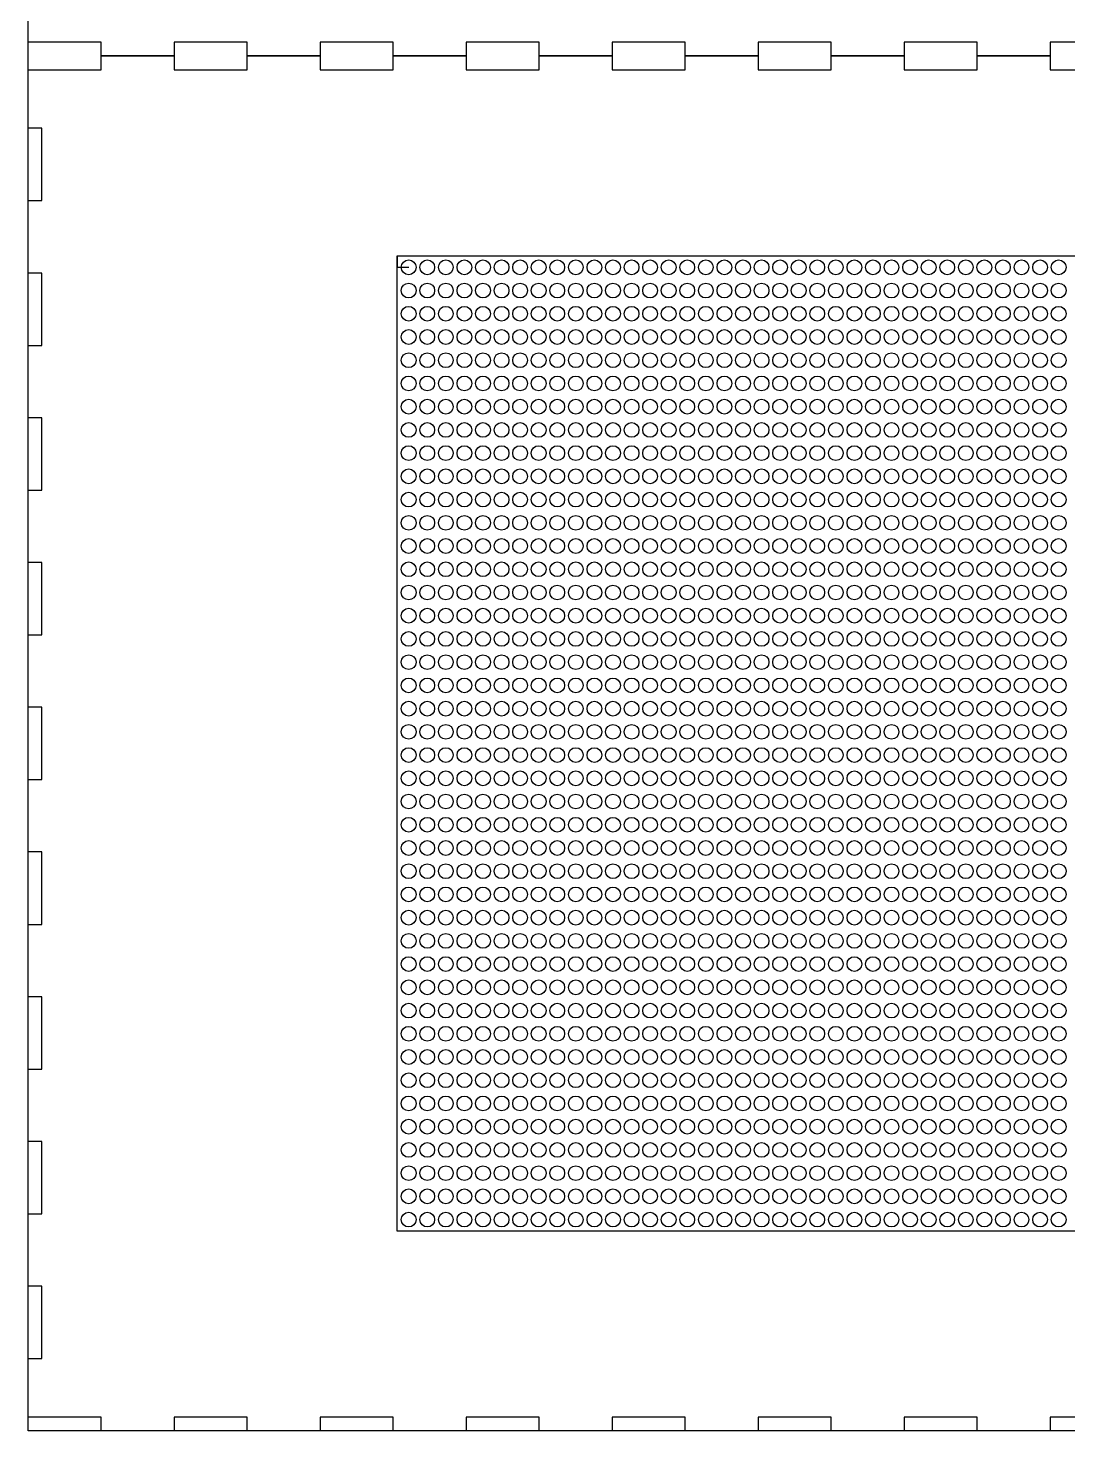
# Model space of a CAD drawing. Extents: x 0 to 1000, y 1 to 601.
# Drawn here: x 0.4 to 224.4, y 0.6 to 302.6 of the extents above; entities that cross this region are included whole.
import ezdxf

# ---------------------------------------------------------------- set-up
doc = ezdxf.new("R2010")
doc.units = 0
doc.layers.get('0').update_dxf_attribs({"linetype": 'CONTINUOUS'})
doc.layers.add('NEWLAYER', color=7, linetype='CONTINUOUS')

msp = doc.modelspace()

# ---------------------------------------------------------------- linework, layer by layer
at = {"linetype": 'Continuous'}
for p, q in [((0.37, 0.55), (0.37, 600.55)), ((1000.37, 0.55), (0.37, 0.55))]:
    msp.add_line(p, q, dxfattribs=at)
at = {"color": 240, "linetype": 'Continuous', "true_color": 0xed1f24}
msp.add_lwpolyline([(79.87, 43.55), (79.87, 253.55), (376.87, 253.55), (376.87, 43.55)], close=True, dxfattribs=at)
at = {"linetype": 'Continuous'}
msp.add_lwpolyline([(79.87, 253.55), (79.87, 251.05), (82.37, 251.05)], dxfattribs=at)
for centre in [(82.37, 251.05), (86.37, 251.05), (90.37, 251.05), (94.37, 251.05), (98.37, 251.05), (102.37, 251.05), (106.37, 251.05), (110.37, 251.05), (114.37, 251.05), (118.37, 251.05), (122.37, 251.05), (126.37, 251.05), (130.37, 251.05), (134.37, 251.05), (138.37, 251.05), (142.37, 251.05), (146.37, 251.05), (150.37, 251.05), (154.37, 251.05), (158.37, 251.05), (162.37, 251.05), (166.37, 251.05), (170.37, 251.05), (174.37, 251.05), (178.37, 251.05), (182.37, 251.05), (186.37, 251.05), (190.37, 251.05), (194.37, 251.05), (198.37, 251.05), (202.37, 251.05), (206.37, 251.05), (210.37, 251.05), (214.37, 251.05), (218.37, 251.05), (222.37, 251.05), (82.37, 246.05), (86.37, 246.05), (90.37, 246.05), (94.37, 246.05), (98.37, 246.05), (102.37, 246.05), (106.37, 246.05), (110.37, 246.05), (114.37, 246.05), (118.37, 246.05), (122.37, 246.05), (126.37, 246.05), (130.37, 246.05), (134.37, 246.05), (138.37, 246.05), (142.37, 246.05), (146.37, 246.05), (150.37, 246.05), (154.37, 246.05), (158.37, 246.05), (162.37, 246.05), (166.37, 246.05), (170.37, 246.05), (174.37, 246.05), (178.37, 246.05), (182.37, 246.05), (186.37, 246.05), (190.37, 246.05), (194.37, 246.05), (198.37, 246.05), (202.37, 246.05), (206.37, 246.05), (210.37, 246.05), (214.37, 246.05), (218.37, 246.05), (222.37, 246.05), (82.37, 241.05), (86.37, 241.05), (90.37, 241.05), (94.37, 241.05), (98.37, 241.05), (102.37, 241.05), (106.37, 241.05), (110.37, 241.05), (114.37, 241.05), (118.37, 241.05), (122.37, 241.05), (126.37, 241.05), (130.37, 241.05), (134.37, 241.05), (138.37, 241.05), (142.37, 241.05), (146.37, 241.05), (150.37, 241.05), (154.37, 241.05), (158.37, 241.05), (162.37, 241.05), (166.37, 241.05), (170.37, 241.05), (174.37, 241.05), (178.37, 241.05), (182.37, 241.05), (186.37, 241.05), (190.37, 241.05), (194.37, 241.05), (198.37, 241.05), (202.37, 241.05), (206.37, 241.05), (210.37, 241.05), (214.37, 241.05), (218.37, 241.05), (222.37, 241.05), (82.37, 236.05), (86.37, 236.05), (90.37, 236.05), (94.37, 236.05), (98.37, 236.05), (102.37, 236.05), (106.37, 236.05), (110.37, 236.05), (114.37, 236.05), (118.37, 236.05), (122.37, 236.05), (126.37, 236.05), (130.37, 236.05), (134.37, 236.05), (138.37, 236.05), (142.37, 236.05), (146.37, 236.05), (150.37, 236.05), (154.37, 236.05), (158.37, 236.05), (162.37, 236.05), (166.37, 236.05), (170.37, 236.05), (174.37, 236.05), (178.37, 236.05), (182.37, 236.05), (186.37, 236.05), (190.37, 236.05), (194.37, 236.05), (198.37, 236.05), (202.37, 236.05), (206.37, 236.05), (210.37, 236.05), (214.37, 236.05), (218.37, 236.05), (222.37, 236.05), (82.37, 231.05), (86.37, 231.05), (90.37, 231.05), (94.37, 231.05), (98.37, 231.05), (102.37, 231.05), (106.37, 231.05), (110.37, 231.05), (114.37, 231.05), (118.37, 231.05), (122.37, 231.05), (126.37, 231.05), (130.37, 231.05), (134.37, 231.05), (138.37, 231.05), (142.37, 231.05), (146.37, 231.05), (150.37, 231.05), (154.37, 231.05), (158.37, 231.05), (162.37, 231.05), (166.37, 231.05), (170.37, 231.05), (174.37, 231.05), (178.37, 231.05), (182.37, 231.05), (186.37, 231.05), (190.37, 231.05), (194.37, 231.05), (198.37, 231.05), (202.37, 231.05), (206.37, 231.05), (210.37, 231.05), (214.37, 231.05), (218.37, 231.05), (222.37, 231.05), (82.37, 226.05), (86.37, 226.05), (90.37, 226.05), (94.37, 226.05), (98.37, 226.05), (102.37, 226.05), (106.37, 226.05), (110.37, 226.05), (114.37, 226.05), (118.37, 226.05), (122.37, 226.05), (126.37, 226.05), (130.37, 226.05), (134.37, 226.05), (138.37, 226.05), (142.37, 226.05), (146.37, 226.05), (150.37, 226.05), (154.37, 226.05), (158.37, 226.05), (162.37, 226.05), (166.37, 226.05), (170.37, 226.05), (174.37, 226.05), (178.37, 226.05), (182.37, 226.05), (186.37, 226.05), (190.37, 226.05), (194.37, 226.05), (198.37, 226.05), (202.37, 226.05), (206.37, 226.05), (210.37, 226.05), (214.37, 226.05), (218.37, 226.05), (222.37, 226.05), (82.37, 221.05), (86.37, 221.05), (90.37, 221.05), (94.37, 221.05), (98.37, 221.05), (102.37, 221.05), (106.37, 221.05), (110.37, 221.05), (114.37, 221.05), (118.37, 221.05), (122.37, 221.05), (126.37, 221.05), (130.37, 221.05), (134.37, 221.05), (138.37, 221.05), (142.37, 221.05), (146.37, 221.05), (150.37, 221.05), (154.37, 221.05), (158.37, 221.05), (162.37, 221.05), (166.37, 221.05), (170.37, 221.05), (174.37, 221.05), (178.37, 221.05), (182.37, 221.05), (186.37, 221.05), (190.37, 221.05), (194.37, 221.05), (198.37, 221.05), (202.37, 221.05), (206.37, 221.05), (210.37, 221.05), (214.37, 221.05), (218.37, 221.05), (222.37, 221.05), (82.37, 216.05), (86.37, 216.05), (90.37, 216.05), (94.37, 216.05), (98.37, 216.05), (102.37, 216.05), (106.37, 216.05), (110.37, 216.05), (114.37, 216.05), (118.37, 216.05), (122.37, 216.05), (126.37, 216.05), (130.37, 216.05), (134.37, 216.05), (138.37, 216.05), (142.37, 216.05), (146.37, 216.05), (150.37, 216.05), (154.37, 216.05), (158.37, 216.05), (162.37, 216.05), (166.37, 216.05), (170.37, 216.05), (174.37, 216.05), (178.37, 216.05), (182.37, 216.05), (186.37, 216.05), (190.37, 216.05), (194.37, 216.05), (198.37, 216.05), (202.37, 216.05), (206.37, 216.05), (210.37, 216.05), (214.37, 216.05), (218.37, 216.05), (222.37, 216.05), (82.37, 211.05), (86.37, 211.05), (90.37, 211.05), (94.37, 211.05), (98.37, 211.05), (102.37, 211.05), (106.37, 211.05), (110.37, 211.05), (114.37, 211.05), (118.37, 211.05), (122.37, 211.05), (126.37, 211.05), (130.37, 211.05), (134.37, 211.05), (138.37, 211.05), (142.37, 211.05), (146.37, 211.05), (150.37, 211.05), (154.37, 211.05), (158.37, 211.05), (162.37, 211.05), (166.37, 211.05), (170.37, 211.05), (174.37, 211.05), (178.37, 211.05), (182.37, 211.05), (186.37, 211.05), (190.37, 211.05), (194.37, 211.05), (198.37, 211.05), (202.37, 211.05), (206.37, 211.05), (210.37, 211.05), (214.37, 211.05), (218.37, 211.05), (222.37, 211.05), (82.37, 206.05), (86.37, 206.05), (90.37, 206.05), (94.37, 206.05), (98.37, 206.05), (102.37, 206.05), (106.37, 206.05), (110.37, 206.05), (114.37, 206.05), (118.37, 206.05), (122.37, 206.05), (126.37, 206.05), (130.37, 206.05), (134.37, 206.05), (138.37, 206.05), (142.37, 206.05), (146.37, 206.05), (150.37, 206.05), (154.37, 206.05), (158.37, 206.05), (162.37, 206.05), (166.37, 206.05), (170.37, 206.05), (174.37, 206.05), (178.37, 206.05), (182.37, 206.05), (186.37, 206.05), (190.37, 206.05), (194.37, 206.05), (198.37, 206.05), (202.37, 206.05), (206.37, 206.05), (210.37, 206.05), (214.37, 206.05), (218.37, 206.05), (222.37, 206.05), (82.37, 201.05), (86.37, 201.05), (90.37, 201.05), (94.37, 201.05), (98.37, 201.05), (102.37, 201.05), (106.37, 201.05), (110.37, 201.05), (114.37, 201.05), (118.37, 201.05), (122.37, 201.05), (126.37, 201.05), (130.37, 201.05), (134.37, 201.05), (138.37, 201.05), (142.37, 201.05), (146.37, 201.05), (150.37, 201.05), (154.37, 201.05), (158.37, 201.05), (162.37, 201.05), (166.37, 201.05), (170.37, 201.05), (174.37, 201.05), (178.37, 201.05), (182.37, 201.05), (186.37, 201.05), (190.37, 201.05), (194.37, 201.05), (198.37, 201.05), (202.37, 201.05), (206.37, 201.05), (210.37, 201.05), (214.37, 201.05), (218.37, 201.05), (222.37, 201.05), (82.37, 196.05), (86.37, 196.05), (90.37, 196.05), (94.37, 196.05), (98.37, 196.05), (102.37, 196.05), (106.37, 196.05), (110.37, 196.05), (114.37, 196.05), (118.37, 196.05), (122.37, 196.05), (126.37, 196.05), (130.37, 196.05), (134.37, 196.05), (138.37, 196.05), (142.37, 196.05), (146.37, 196.05), (150.37, 196.05), (154.37, 196.05), (158.37, 196.05), (162.37, 196.05), (166.37, 196.05), (170.37, 196.05), (174.37, 196.05), (178.37, 196.05), (182.37, 196.05), (186.37, 196.05), (190.37, 196.05), (194.37, 196.05), (198.37, 196.05), (202.37, 196.05), (206.37, 196.05), (210.37, 196.05), (214.37, 196.05), (218.37, 196.05), (222.37, 196.05), (82.37, 191.05), (86.37, 191.05), (90.37, 191.05), (94.37, 191.05), (98.37, 191.05), (102.37, 191.05), (106.37, 191.05), (110.37, 191.05), (114.37, 191.05), (118.37, 191.05), (122.37, 191.05), (126.37, 191.05), (130.37, 191.05), (134.37, 191.05), (138.37, 191.05), (142.37, 191.05), (146.37, 191.05), (150.37, 191.05), (154.37, 191.05), (158.37, 191.05), (162.37, 191.05), (166.37, 191.05), (170.37, 191.05), (174.37, 191.05), (178.37, 191.05), (182.37, 191.05), (186.37, 191.05), (190.37, 191.05), (194.37, 191.05), (198.37, 191.05), (202.37, 191.05), (206.37, 191.05), (210.37, 191.05), (214.37, 191.05), (218.37, 191.05), (222.37, 191.05), (82.37, 186.05), (86.37, 186.05), (90.37, 186.05), (94.37, 186.05), (98.37, 186.05), (102.37, 186.05), (106.37, 186.05), (110.37, 186.05), (114.37, 186.05), (118.37, 186.05), (122.37, 186.05), (126.37, 186.05), (130.37, 186.05), (134.37, 186.05), (138.37, 186.05), (142.37, 186.05), (146.37, 186.05), (150.37, 186.05), (154.37, 186.05), (158.37, 186.05), (162.37, 186.05), (166.37, 186.05), (170.37, 186.05), (174.37, 186.05), (178.37, 186.05), (182.37, 186.05), (186.37, 186.05), (190.37, 186.05), (194.37, 186.05), (198.37, 186.05), (202.37, 186.05), (206.37, 186.05), (210.37, 186.05), (214.37, 186.05), (218.37, 186.05), (222.37, 186.05), (82.37, 181.05), (86.37, 181.05), (90.37, 181.05), (94.37, 181.05), (98.37, 181.05), (102.37, 181.05), (106.37, 181.05), (110.37, 181.05), (114.37, 181.05), (118.37, 181.05), (122.37, 181.05), (126.37, 181.05), (130.37, 181.05), (134.37, 181.05), (138.37, 181.05), (142.37, 181.05), (146.37, 181.05), (150.37, 181.05), (154.37, 181.05), (158.37, 181.05), (162.37, 181.05), (166.37, 181.05), (170.37, 181.05), (174.37, 181.05), (178.37, 181.05), (182.37, 181.05), (186.37, 181.05), (190.37, 181.05), (194.37, 181.05), (198.37, 181.05), (202.37, 181.05), (206.37, 181.05), (210.37, 181.05), (214.37, 181.05), (218.37, 181.05), (222.37, 181.05), (82.37, 176.05), (86.37, 176.05), (90.37, 176.05), (94.37, 176.05), (98.37, 176.05), (102.37, 176.05), (106.37, 176.05), (110.37, 176.05), (114.37, 176.05), (118.37, 176.05), (122.37, 176.05), (126.37, 176.05), (130.37, 176.05), (134.37, 176.05), (138.37, 176.05), (142.37, 176.05), (146.37, 176.05), (150.37, 176.05), (154.37, 176.05), (158.37, 176.05), (162.37, 176.05), (166.37, 176.05), (170.37, 176.05), (174.37, 176.05), (178.37, 176.05), (182.37, 176.05), (186.37, 176.05), (190.37, 176.05), (194.37, 176.05), (198.37, 176.05), (202.37, 176.05), (206.37, 176.05), (210.37, 176.05), (214.37, 176.05), (218.37, 176.05), (222.37, 176.05), (82.37, 171.05), (86.37, 171.05), (90.37, 171.05), (94.37, 171.05), (98.37, 171.05), (102.37, 171.05), (106.37, 171.05), (110.37, 171.05), (114.37, 171.05), (118.37, 171.05), (122.37, 171.05), (126.37, 171.05), (130.37, 171.05), (134.37, 171.05), (138.37, 171.05), (142.37, 171.05), (146.37, 171.05), (150.37, 171.05), (154.37, 171.05), (158.37, 171.05), (162.37, 171.05), (166.37, 171.05), (170.37, 171.05), (174.37, 171.05), (178.37, 171.05), (182.37, 171.05), (186.37, 171.05), (190.37, 171.05), (194.37, 171.05), (198.37, 171.05), (202.37, 171.05), (206.37, 171.05), (210.37, 171.05), (214.37, 171.05), (218.37, 171.05), (222.37, 171.05), (82.37, 166.05), (86.37, 166.05), (90.37, 166.05), (94.37, 166.05), (98.37, 166.05), (102.37, 166.05), (106.37, 166.05), (110.37, 166.05), (114.37, 166.05), (118.37, 166.05), (122.37, 166.05), (126.37, 166.05), (130.37, 166.05), (134.37, 166.05), (138.37, 166.05), (142.37, 166.05), (146.37, 166.05), (150.37, 166.05), (154.37, 166.05), (158.37, 166.05), (162.37, 166.05), (166.37, 166.05), (170.37, 166.05), (174.37, 166.05), (178.37, 166.05), (182.37, 166.05), (186.37, 166.05), (190.37, 166.05), (194.37, 166.05), (198.37, 166.05), (202.37, 166.05), (206.37, 166.05), (210.37, 166.05), (214.37, 166.05), (218.37, 166.05), (222.37, 166.05), (82.37, 161.05), (86.37, 161.05), (90.37, 161.05), (94.37, 161.05), (98.37, 161.05), (102.37, 161.05), (106.37, 161.05), (110.37, 161.05), (114.37, 161.05), (118.37, 161.05), (122.37, 161.05), (126.37, 161.05), (130.37, 161.05), (134.37, 161.05), (138.37, 161.05), (142.37, 161.05), (146.37, 161.05), (150.37, 161.05), (154.37, 161.05), (158.37, 161.05), (162.37, 161.05), (166.37, 161.05), (170.37, 161.05), (174.37, 161.05), (178.37, 161.05), (182.37, 161.05), (186.37, 161.05), (190.37, 161.05), (194.37, 161.05), (198.37, 161.05), (202.37, 161.05), (206.37, 161.05), (210.37, 161.05), (214.37, 161.05), (218.37, 161.05), (222.37, 161.05), (82.37, 156.05), (86.37, 156.05), (90.37, 156.05), (94.37, 156.05), (98.37, 156.05), (102.37, 156.05), (106.37, 156.05), (110.37, 156.05), (114.37, 156.05), (118.37, 156.05), (122.37, 156.05), (126.37, 156.05), (130.37, 156.05), (134.37, 156.05), (138.37, 156.05), (142.37, 156.05), (146.37, 156.05), (150.37, 156.05), (154.37, 156.05), (158.37, 156.05), (162.37, 156.05), (166.37, 156.05), (170.37, 156.05), (174.37, 156.05), (178.37, 156.05), (182.37, 156.05), (186.37, 156.05), (190.37, 156.05), (194.37, 156.05), (198.37, 156.05), (202.37, 156.05), (206.37, 156.05), (210.37, 156.05), (214.37, 156.05), (218.37, 156.05), (222.37, 156.05), (82.37, 151.05), (86.37, 151.05), (90.37, 151.05), (94.37, 151.05), (98.37, 151.05), (102.37, 151.05), (106.37, 151.05), (110.37, 151.05), (114.37, 151.05), (118.37, 151.05), (122.37, 151.05), (126.37, 151.05), (130.37, 151.05), (134.37, 151.05), (138.37, 151.05), (142.37, 151.05), (146.37, 151.05), (150.37, 151.05), (154.37, 151.05), (158.37, 151.05), (162.37, 151.05), (166.37, 151.05), (170.37, 151.05), (174.37, 151.05), (178.37, 151.05), (182.37, 151.05), (186.37, 151.05), (190.37, 151.05), (194.37, 151.05), (198.37, 151.05), (202.37, 151.05), (206.37, 151.05), (210.37, 151.05), (214.37, 151.05), (218.37, 151.05), (222.37, 151.05), (82.37, 146.05), (86.37, 146.05), (90.37, 146.05), (94.37, 146.05), (98.37, 146.05), (102.37, 146.05), (106.37, 146.05), (110.37, 146.05), (114.37, 146.05), (118.37, 146.05), (122.37, 146.05), (126.37, 146.05), (130.37, 146.05), (134.37, 146.05), (138.37, 146.05), (142.37, 146.05), (146.37, 146.05), (150.37, 146.05), (154.37, 146.05), (158.37, 146.05), (162.37, 146.05), (166.37, 146.05), (170.37, 146.05), (174.37, 146.05), (178.37, 146.05), (182.37, 146.05), (186.37, 146.05), (190.37, 146.05), (194.37, 146.05), (198.37, 146.05), (202.37, 146.05), (206.37, 146.05), (210.37, 146.05), (214.37, 146.05), (218.37, 146.05), (222.37, 146.05), (82.37, 141.05), (86.37, 141.05), (90.37, 141.05), (94.37, 141.05), (98.37, 141.05), (102.37, 141.05), (106.37, 141.05), (110.37, 141.05), (114.37, 141.05), (118.37, 141.05), (122.37, 141.05), (126.37, 141.05), (130.37, 141.05), (134.37, 141.05), (138.37, 141.05), (142.37, 141.05), (146.37, 141.05), (150.37, 141.05), (154.37, 141.05), (158.37, 141.05), (162.37, 141.05), (166.37, 141.05), (170.37, 141.05), (174.37, 141.05), (178.37, 141.05), (182.37, 141.05), (186.37, 141.05), (190.37, 141.05), (194.37, 141.05), (198.37, 141.05), (202.37, 141.05), (206.37, 141.05), (210.37, 141.05), (214.37, 141.05), (218.37, 141.05), (222.37, 141.05), (82.37, 136.05), (86.37, 136.05), (90.37, 136.05), (94.37, 136.05), (98.37, 136.05), (102.37, 136.05), (106.37, 136.05), (110.37, 136.05), (114.37, 136.05), (118.37, 136.05), (122.37, 136.05), (126.37, 136.05), (130.37, 136.05), (134.37, 136.05), (138.37, 136.05), (142.37, 136.05), (146.37, 136.05), (150.37, 136.05), (154.37, 136.05), (158.37, 136.05), (162.37, 136.05), (166.37, 136.05), (170.37, 136.05), (174.37, 136.05), (178.37, 136.05), (182.37, 136.05), (186.37, 136.05), (190.37, 136.05), (194.37, 136.05), (198.37, 136.05), (202.37, 136.05), (206.37, 136.05), (210.37, 136.05), (214.37, 136.05), (218.37, 136.05), (222.37, 136.05), (82.37, 131.05), (86.37, 131.05), (90.37, 131.05), (94.37, 131.05), (98.37, 131.05), (102.37, 131.05), (106.37, 131.05), (110.37, 131.05), (114.37, 131.05), (118.37, 131.05), (122.37, 131.05), (126.37, 131.05), (130.37, 131.05), (134.37, 131.05), (138.37, 131.05), (142.37, 131.05), (146.37, 131.05), (150.37, 131.05), (154.37, 131.05), (158.37, 131.05), (162.37, 131.05), (166.37, 131.05), (170.37, 131.05), (174.37, 131.05), (178.37, 131.05), (182.37, 131.05), (186.37, 131.05), (190.37, 131.05), (194.37, 131.05), (198.37, 131.05), (202.37, 131.05), (206.37, 131.05), (210.37, 131.05), (214.37, 131.05), (218.37, 131.05), (222.37, 131.05), (82.37, 126.05), (86.37, 126.05), (90.37, 126.05), (94.37, 126.05), (98.37, 126.05), (102.37, 126.05), (106.37, 126.05), (110.37, 126.05), (114.37, 126.05), (118.37, 126.05), (122.37, 126.05), (126.37, 126.05), (130.37, 126.05), (134.37, 126.05), (138.37, 126.05), (142.37, 126.05), (146.37, 126.05), (150.37, 126.05), (154.37, 126.05), (158.37, 126.05), (162.37, 126.05), (166.37, 126.05), (170.37, 126.05), (174.37, 126.05), (178.37, 126.05), (182.37, 126.05), (186.37, 126.05), (190.37, 126.05), (194.37, 126.05), (198.37, 126.05), (202.37, 126.05), (206.37, 126.05), (210.37, 126.05), (214.37, 126.05), (218.37, 126.05), (222.37, 126.05), (82.37, 121.05), (86.37, 121.05), (90.37, 121.05), (94.37, 121.05), (98.37, 121.05), (102.37, 121.05), (106.37, 121.05), (110.37, 121.05), (114.37, 121.05), (118.37, 121.05), (122.37, 121.05), (126.37, 121.05), (130.37, 121.05), (134.37, 121.05), (138.37, 121.05), (142.37, 121.05), (146.37, 121.05), (150.37, 121.05), (154.37, 121.05), (158.37, 121.05), (162.37, 121.05), (166.37, 121.05), (170.37, 121.05), (174.37, 121.05), (178.37, 121.05), (182.37, 121.05), (186.37, 121.05), (190.37, 121.05), (194.37, 121.05), (198.37, 121.05), (202.37, 121.05), (206.37, 121.05), (210.37, 121.05), (214.37, 121.05), (218.37, 121.05), (222.37, 121.05), (82.37, 116.05), (86.37, 116.05), (90.37, 116.05), (94.37, 116.05), (98.37, 116.05), (102.37, 116.05), (106.37, 116.05), (110.37, 116.05), (114.37, 116.05), (118.37, 116.05), (122.37, 116.05), (126.37, 116.05), (130.37, 116.05), (134.37, 116.05), (138.37, 116.05), (142.37, 116.05), (146.37, 116.05), (150.37, 116.05), (154.37, 116.05), (158.37, 116.05), (162.37, 116.05), (166.37, 116.05), (170.37, 116.05), (174.37, 116.05), (178.37, 116.05), (182.37, 116.05), (186.37, 116.05), (190.37, 116.05), (194.37, 116.05), (198.37, 116.05), (202.37, 116.05), (206.37, 116.05), (210.37, 116.05), (214.37, 116.05), (218.37, 116.05), (222.37, 116.05), (82.37, 111.05), (86.37, 111.05), (90.37, 111.05), (94.37, 111.05), (98.37, 111.05), (102.37, 111.05), (106.37, 111.05), (110.37, 111.05), (114.37, 111.05), (118.37, 111.05), (122.37, 111.05), (126.37, 111.05), (130.37, 111.05), (134.37, 111.05), (138.37, 111.05), (142.37, 111.05), (146.37, 111.05), (150.37, 111.05), (154.37, 111.05), (158.37, 111.05), (162.37, 111.05), (166.37, 111.05), (170.37, 111.05), (174.37, 111.05), (178.37, 111.05), (182.37, 111.05), (186.37, 111.05), (190.37, 111.05), (194.37, 111.05), (198.37, 111.05), (202.37, 111.05), (206.37, 111.05), (210.37, 111.05), (214.37, 111.05), (218.37, 111.05), (222.37, 111.05), (82.37, 106.05), (86.37, 106.05), (90.37, 106.05), (94.37, 106.05), (98.37, 106.05), (102.37, 106.05), (106.37, 106.05), (110.37, 106.05), (114.37, 106.05), (118.37, 106.05), (122.37, 106.05), (126.37, 106.05), (130.37, 106.05), (134.37, 106.05), (138.37, 106.05), (142.37, 106.05), (146.37, 106.05), (150.37, 106.05), (154.37, 106.05), (158.37, 106.05), (162.37, 106.05), (166.37, 106.05), (170.37, 106.05), (174.37, 106.05), (178.37, 106.05), (182.37, 106.05), (186.37, 106.05), (190.37, 106.05), (194.37, 106.05), (198.37, 106.05), (202.37, 106.05), (206.37, 106.05), (210.37, 106.05), (214.37, 106.05), (218.37, 106.05), (222.37, 106.05), (82.37, 101.05), (86.37, 101.05), (90.37, 101.05), (94.37, 101.05), (98.37, 101.05), (102.37, 101.05), (106.37, 101.05), (110.37, 101.05), (114.37, 101.05), (118.37, 101.05), (122.37, 101.05), (126.37, 101.05), (130.37, 101.05), (134.37, 101.05), (138.37, 101.05), (142.37, 101.05), (146.37, 101.05), (150.37, 101.05), (154.37, 101.05), (158.37, 101.05), (162.37, 101.05), (166.37, 101.05), (170.37, 101.05), (174.37, 101.05), (178.37, 101.05), (182.37, 101.05), (186.37, 101.05), (190.37, 101.05), (194.37, 101.05), (198.37, 101.05), (202.37, 101.05), (206.37, 101.05), (210.37, 101.05), (214.37, 101.05), (218.37, 101.05), (222.37, 101.05), (82.37, 96.05), (86.37, 96.05), (90.37, 96.05), (94.37, 96.05), (98.37, 96.05), (102.37, 96.05), (106.37, 96.05), (110.37, 96.05), (114.37, 96.05), (118.37, 96.05), (122.37, 96.05), (126.37, 96.05), (130.37, 96.05), (134.37, 96.05), (138.37, 96.05), (142.37, 96.05), (146.37, 96.05), (150.37, 96.05), (154.37, 96.05), (158.37, 96.05), (162.37, 96.05), (166.37, 96.05), (170.37, 96.05), (174.37, 96.05), (178.37, 96.05), (182.37, 96.05), (186.37, 96.05), (190.37, 96.05), (194.37, 96.05), (198.37, 96.05), (202.37, 96.05), (206.37, 96.05), (210.37, 96.05), (214.37, 96.05), (218.37, 96.05), (222.37, 96.05), (82.37, 91.05), (86.37, 91.05), (90.37, 91.05), (94.37, 91.05), (98.37, 91.05), (102.37, 91.05), (106.37, 91.05), (110.37, 91.05), (114.37, 91.05), (118.37, 91.05), (122.37, 91.05), (126.37, 91.05), (130.37, 91.05), (134.37, 91.05), (138.37, 91.05), (142.37, 91.05), (146.37, 91.05), (150.37, 91.05), (154.37, 91.05), (158.37, 91.05), (162.37, 91.05), (166.37, 91.05), (170.37, 91.05), (174.37, 91.05), (178.37, 91.05), (182.37, 91.05), (186.37, 91.05), (190.37, 91.05), (194.37, 91.05), (198.37, 91.05), (202.37, 91.05), (206.37, 91.05), (210.37, 91.05), (214.37, 91.05), (218.37, 91.05), (222.37, 91.05), (82.37, 86.05), (86.37, 86.05), (90.37, 86.05), (94.37, 86.05), (98.37, 86.05), (102.37, 86.05), (106.37, 86.05), (110.37, 86.05), (114.37, 86.05), (118.37, 86.05), (122.37, 86.05), (126.37, 86.05), (130.37, 86.05), (134.37, 86.05), (138.37, 86.05), (142.37, 86.05), (146.37, 86.05), (150.37, 86.05), (154.37, 86.05), (158.37, 86.05), (162.37, 86.05), (166.37, 86.05), (170.37, 86.05), (174.37, 86.05), (178.37, 86.05), (182.37, 86.05), (186.37, 86.05), (190.37, 86.05), (194.37, 86.05), (198.37, 86.05), (202.37, 86.05), (206.37, 86.05), (210.37, 86.05), (214.37, 86.05), (218.37, 86.05), (222.37, 86.05), (82.37, 81.05), (86.37, 81.05), (90.37, 81.05), (94.37, 81.05), (98.37, 81.05), (102.37, 81.05), (106.37, 81.05), (110.37, 81.05), (114.37, 81.05), (118.37, 81.05), (122.37, 81.05), (126.37, 81.05), (130.37, 81.05), (134.37, 81.05), (138.37, 81.05), (142.37, 81.05), (146.37, 81.05), (150.37, 81.05), (154.37, 81.05), (158.37, 81.05), (162.37, 81.05), (166.37, 81.05), (170.37, 81.05), (174.37, 81.05), (178.37, 81.05), (182.37, 81.05), (186.37, 81.05), (190.37, 81.05), (194.37, 81.05), (198.37, 81.05), (202.37, 81.05), (206.37, 81.05), (210.37, 81.05), (214.37, 81.05), (218.37, 81.05), (222.37, 81.05), (82.37, 76.05), (86.37, 76.05), (90.37, 76.05), (94.37, 76.05), (98.37, 76.05), (102.37, 76.05), (106.37, 76.05), (110.37, 76.05), (114.37, 76.05), (118.37, 76.05), (122.37, 76.05), (126.37, 76.05), (130.37, 76.05), (134.37, 76.05), (138.37, 76.05), (142.37, 76.05), (146.37, 76.05), (150.37, 76.05), (154.37, 76.05), (158.37, 76.05), (162.37, 76.05), (166.37, 76.05), (170.37, 76.05), (174.37, 76.05), (178.37, 76.05), (182.37, 76.05), (186.37, 76.05), (190.37, 76.05), (194.37, 76.05), (198.37, 76.05), (202.37, 76.05), (206.37, 76.05), (210.37, 76.05), (214.37, 76.05), (218.37, 76.05), (222.37, 76.05), (82.37, 71.05), (86.37, 71.05), (90.37, 71.05), (94.37, 71.05), (98.37, 71.05), (102.37, 71.05), (106.37, 71.05), (110.37, 71.05), (114.37, 71.05), (118.37, 71.05), (122.37, 71.05), (126.37, 71.05), (130.37, 71.05), (134.37, 71.05), (138.37, 71.05), (142.37, 71.05), (146.37, 71.05), (150.37, 71.05), (154.37, 71.05), (158.37, 71.05), (162.37, 71.05), (166.37, 71.05), (170.37, 71.05), (174.37, 71.05), (178.37, 71.05), (182.37, 71.05), (186.37, 71.05), (190.37, 71.05), (194.37, 71.05), (198.37, 71.05), (202.37, 71.05), (206.37, 71.05), (210.37, 71.05), (214.37, 71.05), (218.37, 71.05), (222.37, 71.05), (82.37, 66.05), (86.37, 66.05), (90.37, 66.05), (94.37, 66.05), (98.37, 66.05), (102.37, 66.05), (106.37, 66.05), (110.37, 66.05), (114.37, 66.05), (118.37, 66.05), (122.37, 66.05), (126.37, 66.05), (130.37, 66.05), (134.37, 66.05), (138.37, 66.05), (142.37, 66.05), (146.37, 66.05), (150.37, 66.05), (154.37, 66.05), (158.37, 66.05), (162.37, 66.05), (166.37, 66.05), (170.37, 66.05), (174.37, 66.05), (178.37, 66.05), (182.37, 66.05), (186.37, 66.05), (190.37, 66.05), (194.37, 66.05), (198.37, 66.05), (202.37, 66.05), (206.37, 66.05), (210.37, 66.05), (214.37, 66.05), (218.37, 66.05), (222.37, 66.05), (82.37, 61.05), (86.37, 61.05), (90.37, 61.05), (94.37, 61.05), (98.37, 61.05), (102.37, 61.05), (106.37, 61.05), (110.37, 61.05), (114.37, 61.05), (118.37, 61.05), (122.37, 61.05), (126.37, 61.05), (130.37, 61.05), (134.37, 61.05), (138.37, 61.05), (142.37, 61.05), (146.37, 61.05), (150.37, 61.05), (154.37, 61.05), (158.37, 61.05), (162.37, 61.05), (166.37, 61.05), (170.37, 61.05), (174.37, 61.05), (178.37, 61.05), (182.37, 61.05), (186.37, 61.05), (190.37, 61.05), (194.37, 61.05), (198.37, 61.05), (202.37, 61.05), (206.37, 61.05), (210.37, 61.05), (214.37, 61.05), (218.37, 61.05), (222.37, 61.05), (82.37, 56.05), (86.37, 56.05), (90.37, 56.05), (94.37, 56.05), (98.37, 56.05), (102.37, 56.05), (106.37, 56.05), (110.37, 56.05), (114.37, 56.05), (118.37, 56.05), (122.37, 56.05), (126.37, 56.05), (130.37, 56.05), (134.37, 56.05), (138.37, 56.05), (142.37, 56.05), (146.37, 56.05), (150.37, 56.05), (154.37, 56.05), (158.37, 56.05), (162.37, 56.05), (166.37, 56.05), (170.37, 56.05), (174.37, 56.05), (178.37, 56.05), (182.37, 56.05), (186.37, 56.05), (190.37, 56.05), (194.37, 56.05), (198.37, 56.05), (202.37, 56.05), (206.37, 56.05), (210.37, 56.05), (214.37, 56.05), (218.37, 56.05), (222.37, 56.05), (82.37, 51.05), (86.37, 51.05), (90.37, 51.05), (94.37, 51.05), (98.37, 51.05), (102.37, 51.05), (106.37, 51.05), (110.37, 51.05), (114.37, 51.05), (118.37, 51.05), (122.37, 51.05), (126.37, 51.05), (130.37, 51.05), (134.37, 51.05), (138.37, 51.05), (142.37, 51.05), (146.37, 51.05), (150.37, 51.05), (154.37, 51.05), (158.37, 51.05), (162.37, 51.05), (166.37, 51.05), (170.37, 51.05), (174.37, 51.05), (178.37, 51.05), (182.37, 51.05), (186.37, 51.05), (190.37, 51.05), (194.37, 51.05), (198.37, 51.05), (202.37, 51.05), (206.37, 51.05), (210.37, 51.05), (214.37, 51.05), (218.37, 51.05), (222.37, 51.05), (82.37, 46.05), (86.37, 46.05), (90.37, 46.05), (94.37, 46.05), (98.37, 46.05), (102.37, 46.05), (106.37, 46.05), (110.37, 46.05), (114.37, 46.05), (118.37, 46.05), (122.37, 46.05), (126.37, 46.05), (130.37, 46.05), (134.37, 46.05), (138.37, 46.05), (142.37, 46.05), (146.37, 46.05), (150.37, 46.05), (154.37, 46.05), (158.37, 46.05), (162.37, 46.05), (166.37, 46.05), (170.37, 46.05), (174.37, 46.05), (178.37, 46.05), (182.37, 46.05), (186.37, 46.05), (190.37, 46.05), (194.37, 46.05), (198.37, 46.05), (202.37, 46.05), (206.37, 46.05), (210.37, 46.05), (214.37, 46.05), (218.37, 46.05), (222.37, 46.05)]:
    msp.add_circle(centre, 1.59, dxfattribs=at)
at = {"layer": 'NEWLAYER', "color": 7}
for points in [[(236.24, 299.55), (220.51, 299.55), (220.51, 296.55), (204.79, 296.55), (204.79, 299.55), (189.06, 299.55), (189.06, 296.55), (173.34, 296.55), (173.34, 299.55), (157.62, 299.55), (157.62, 296.55), (141.89, 296.55), (141.89, 299.55), (126.17, 299.55), (126.17, 296.55), (110.44, 296.55), (110.44, 299.55), (94.72, 299.55), (94.72, 296.55), (79, 296.55), (79, 299.55), (63.27, 299.55), (63.27, 296.55), (47.55, 296.55), (47.55, 299.55), (31.82, 299.55), (31.82, 296.55), (16.1, 296.55), (16.1, 299.55), (0.37, 299.55), (0.37, 312.13)], [(0.37, 293.55), (16.1, 293.55), (16.1, 296.55), (31.82, 296.55), (31.82, 293.55), (47.55, 293.55), (47.55, 296.55), (63.27, 296.55), (63.27, 293.55), (79, 293.55), (79, 296.55), (94.72, 296.55), (94.72, 293.55), (110.44, 293.55), (110.44, 296.55), (126.17, 296.55), (126.17, 293.55), (141.89, 293.55), (141.89, 296.55), (157.62, 296.55), (157.62, 293.55), (173.34, 293.55), (173.34, 296.55), (189.06, 296.55), (189.06, 293.55), (204.79, 293.55), (204.79, 296.55), (220.51, 296.55), (220.51, 293.55), (236.24, 293.55)], [(236.24, 3.55), (220.51, 3.55), (220.51, 0.55), (204.79, 0.55), (204.79, 3.55), (189.06, 3.55), (189.06, 0.55), (173.34, 0.55), (173.34, 3.55), (157.62, 3.55), (157.62, 0.55), (141.89, 0.55), (141.89, 3.55), (126.17, 3.55), (126.17, 0.55), (110.44, 0.55), (110.44, 3.55), (94.72, 3.55), (94.72, 0.55), (79, 0.55), (79, 3.55), (63.27, 3.55), (63.27, 0.55), (47.55, 0.55), (47.55, 3.55), (31.82, 3.55), (31.82, 0.55), (16.1, 0.55), (16.1, 3.55), (0.37, 3.55), (0.37, 16.13), (3.37, 16.13), (3.37, 31.71), (0.37, 31.71), (0.37, 47.29), (3.37, 47.29), (3.37, 62.87), (0.37, 62.87), (0.37, 78.45), (3.37, 78.45), (3.37, 94.03), (0.37, 94.03), (0.37, 109.61), (3.37, 109.61), (3.37, 125.19), (0.37, 125.19), (0.37, 140.77), (3.37, 140.77), (3.37, 156.34), (0.37, 156.34), (0.37, 171.92), (3.37, 171.92), (3.37, 187.5), (0.37, 187.5), (0.37, 203.08), (3.37, 203.08), (3.37, 218.66), (0.37, 218.66), (0.37, 234.24), (3.37, 234.24), (3.37, 249.82), (0.37, 249.82), (0.37, 265.4), (3.37, 265.4), (3.37, 280.98), (0.37, 280.98), (0.37, 293.55)]]:
    msp.add_lwpolyline(points, dxfattribs=at)

doc.saveas('drawing.dxf')
